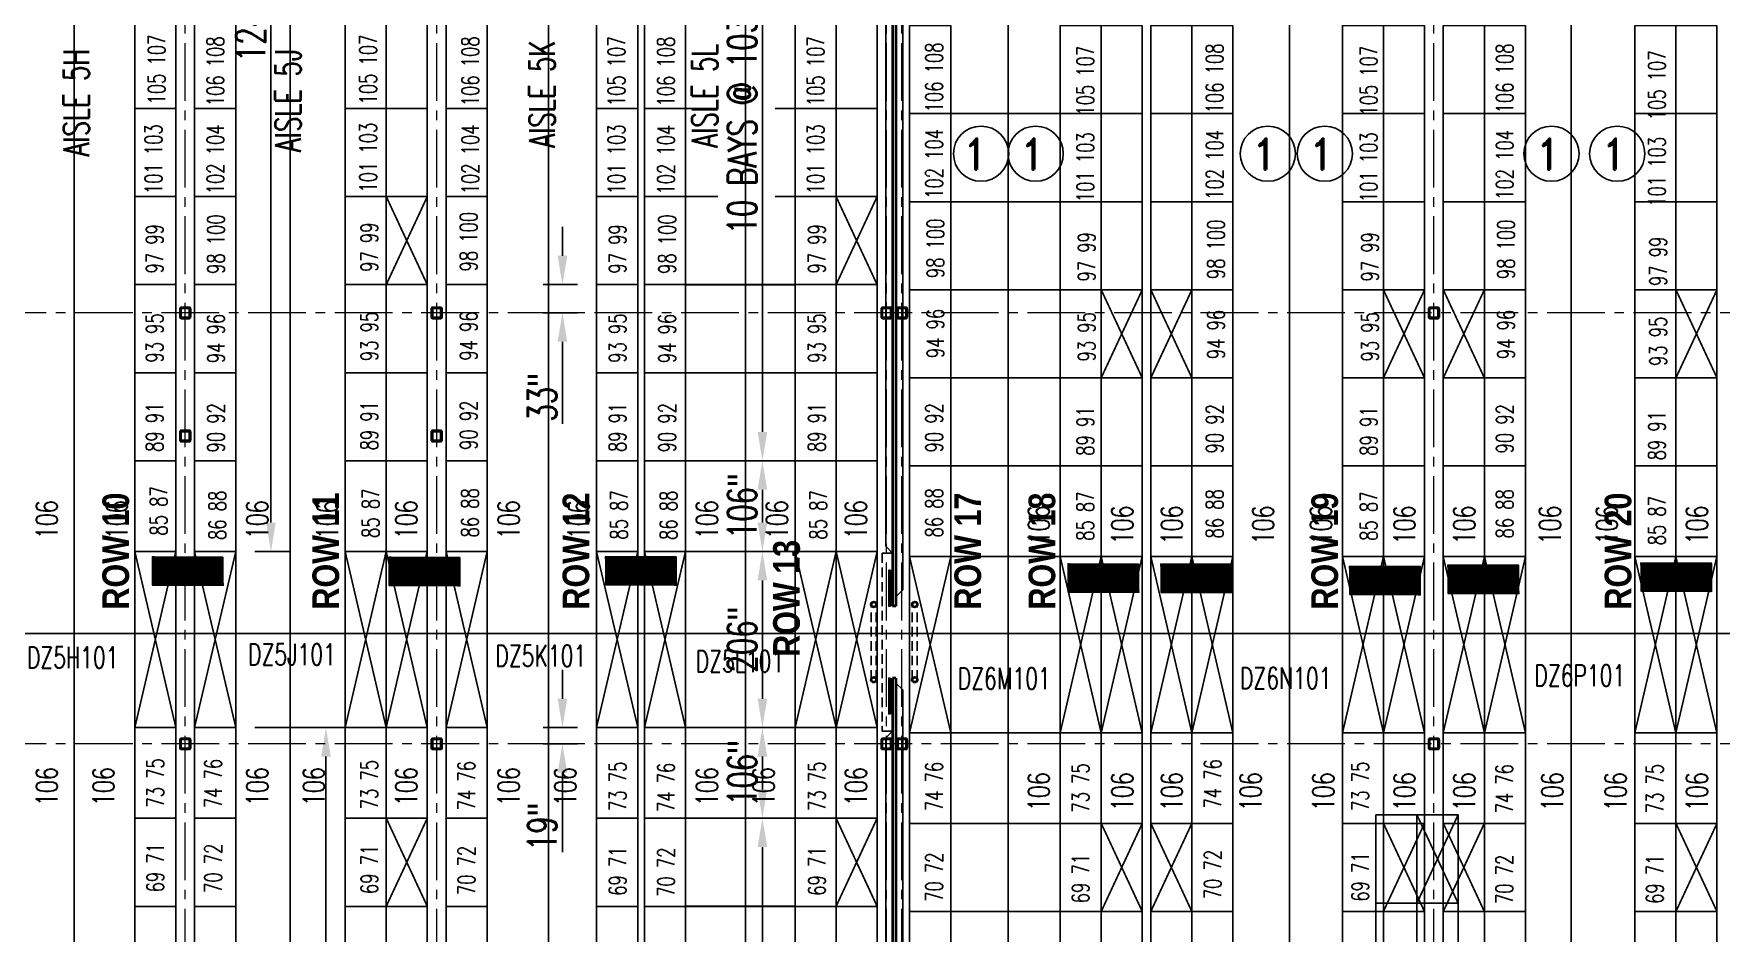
# Model space of a CAD drawing. Header units: inches. Extents: x -1028 to 37906, y -2339 to 19896.
# Drawn here: x 2889 to 4862, y 1777 to 2828 of the extents above; entities that cross this region are included whole.
import ezdxf
from ezdxf.enums import TextEntityAlignment as Align

# ---------------------------------------------------------------- set-up
doc = ezdxf.new("R2010")
doc.units = ezdxf.units.IN
doc.header["$LTSCALE"] = 90
doc.header["$MEASUREMENT"] = 0
for name, pattern in [('CENTER2', [1.125, 0.75, -0.125, 0.125, -0.125]), ('HIDDEN', [0.375, 0.25, -0.125]), ('HIDDEN2', [0.1875, 0.125, -0.0625]), ('X02461AFP1$0$HIDDEN2', [0.1875, 0.125, -0.0625])]:
    doc.linetypes.add(name, pattern=pattern)
for name, color, linetype in [('FDIM', 2, 'Continuous'), ('HIDDENL', 94, 'HIDDEN'), ('RACKING', 5, 'Continuous'), ('TXT06', 7, 'Continuous')]:
    doc.layers.add(name, color=color, linetype=linetype)
for name, color, linetype, lineweight in [('X02461AFP1$0$UCB', 1, 'Continuous', 25), ('X02461AFP1$0$UCENTER', 9, 'CENTER2', 13), ('X02461AFP1$0$UCOLS', 6, 'Continuous', 40), ('X02461AFP1$0$UDR', 1, 'Continuous', 25), ('X02461AFP1$0$UGP1', 6, 'Continuous', 40), ('X02461AFP1$0$UGP2', 2, 'HIDDEN2', 25), ('X02461AFP1$0$UWI1', 6, 'Continuous', 40)]:
    doc.layers.add(name, color=color, linetype=linetype, lineweight=lineweight)
doc.styles.add('2thirds', font='romans.shx', dxfattribs={"width": 0.7})
doc.styles.add('TXT06', font='ROMAND', dxfattribs={"bigfont": 'SPECIAL'})
doc.styles.add('TXT10', font='ROMANS', dxfattribs={"bigfont": 'SPECIAL'})
doc.dimstyles.new('2tfrac16', dxfattribs={"dimscale": 360, "dimtxt": 0.0938, "dimasz": 0.0938, "dimexe": 0.0625, "dimexo": 0.0625, "dimgap": 0.01, "dimtad": 1, "dimdec": 4, "dimzin": 1, "dimdsep": 46, "dimlunit": 5, "dimtxsty": '2thirds', "dimcen": 0.09, "dimclrd": 256, "dimclre": 256, "dimclrt": 256, "dimadec": 0, "dimazin": 0, "dimtfac": 0.75, "dimtdec": 4, "dimtofl": 0, "dimtmove": 0, "dimatfit": 0, "dimfxl": 1, "dimfrac": 2, "dimtolj": 1, "dimtzin": 0, "dimarcsym": 0})

# ---------------------------------------------------------------- blocks, each defined once
blk = doc.blocks.new('BAY')
blk.add_lwpolyline([(1, 1), (1, 0), (0, 0), (0, 1)], close=True)
blk = doc.blocks.new('TUNN')
for p, q in [((0, 0), (1, 1)), ((1, 0), (0, 1))]:
    blk.add_line(p, q)
blk.add_lwpolyline([(1, 0), (0, 0), (0, 1), (1, 1)], close=True)
blk = doc.blocks.new('*D89')
at = {"layer": 'Defpoints', "color": 0}
for p in [(3779, 3359), (3740.8, 2329), (3779, 2329)]:
    blk.add_point(p, dxfattribs=at)
at = {"layer": 'FDIM', "lineweight": -2}
for p, q in [((3756.5, 3359), (3718.3, 3359)), ((3740.8, 3325.2), (3740.8, 2362.8)), ((3756.5, 2329), (3718.3, 2329))]:
    blk.add_line(p, q, dxfattribs=at)
at = {"layer": 'FDIM'}
for points in [[(3735.2, 3325.2), (3746.5, 3325.2), (3740.8, 3359)], [(3735.2, 2362.8), (3746.5, 2362.8), (3740.8, 2329)]]:
    blk.add_solid(points, dxfattribs=at)
at = {"layer": 'FDIM', "insert": (3717.1, 2844), "char_height": 33.768, "attachment_point": 5, "rotation": 90, "style": '2thirds'}
blk.add_mtext('\\A1;10 BAYS @ 103"cc = 1030"cc', dxfattribs=at)
blk = doc.blocks.new('*D91')
at = {"layer": 'Defpoints', "color": 0}
for p in [(3779, 2329), (3740.8, 2223), (3779, 2223)]:
    blk.add_point(p, dxfattribs=at)
at = {"layer": 'FDIM', "lineweight": -2}
for p, q in [((3756.5, 2329), (3718.3, 2329)), ((3740.8, 2295.2), (3740.8, 2256.8)), ((3756.5, 2223), (3718.3, 2223))]:
    blk.add_line(p, q, dxfattribs=at)
at = {"layer": 'FDIM'}
for points in [[(3735.2, 2295.2), (3746.5, 2295.2), (3740.8, 2329)], [(3735.2, 2256.8), (3746.5, 2256.8), (3740.8, 2223)]]:
    blk.add_solid(points, dxfattribs=at)
at = {"layer": 'FDIM', "insert": (3717.1, 2276), "char_height": 33.77, "attachment_point": 5, "rotation": 90, "style": '2thirds'}
blk.add_mtext('\\A1;106"', dxfattribs=at)
blk = doc.blocks.new('*D92')
at = {"layer": 'Defpoints', "color": 0}
for p in [(3779, 2223), (3740.8, 2017), (3779, 2017)]:
    blk.add_point(p, dxfattribs=at)
at = {"layer": 'FDIM', "lineweight": -2}
for p, q in [((3756.5, 2223), (3718.3, 2223)), ((3740.8, 2189.2), (3740.8, 2050.8)), ((3756.5, 2017), (3718.3, 2017))]:
    blk.add_line(p, q, dxfattribs=at)
at = {"layer": 'FDIM'}
for points in [[(3735.2, 2189.2), (3746.5, 2189.2), (3740.8, 2223)], [(3735.2, 2050.8), (3746.5, 2050.8), (3740.8, 2017)]]:
    blk.add_solid(points, dxfattribs=at)
at = {"layer": 'FDIM', "insert": (3717.1, 2120), "char_height": 33.77, "attachment_point": 5, "rotation": 90, "style": '2thirds'}
blk.add_mtext('\\A1;206"', dxfattribs=at)
blk = doc.blocks.new('*D93')
at = {"layer": 'Defpoints', "color": 0}
for p in [(3779, 2017), (3740.8, 1911), (3779, 1911)]:
    blk.add_point(p, dxfattribs=at)
at = {"layer": 'FDIM', "lineweight": -2}
for p, q in [((3756.5, 2017), (3718.3, 2017)), ((3740.8, 1983.2), (3740.8, 1944.8)), ((3756.5, 1911), (3718.3, 1911))]:
    blk.add_line(p, q, dxfattribs=at)
at = {"layer": 'FDIM'}
for points in [[(3735.2, 1983.2), (3746.5, 1983.2), (3740.8, 2017)], [(3735.2, 1944.8), (3746.5, 1944.8), (3740.8, 1911)]]:
    blk.add_solid(points, dxfattribs=at)
at = {"layer": 'FDIM', "insert": (3717.1, 1964), "char_height": 33.77, "attachment_point": 5, "rotation": 90, "style": '2thirds'}
blk.add_mtext('\\A1;106"', dxfattribs=at)
blk = doc.blocks.new('*D94')
at = {"layer": 'Defpoints', "color": 0}
for p in [(3779, 1911), (3740.8, 160), (3779, 160)]:
    blk.add_point(p, dxfattribs=at)
at = {"layer": 'FDIM', "lineweight": -2}
for p, q in [((3756.5, 1911), (3718.3, 1911)), ((3740.8, 1877.2), (3740.8, 193.8)), ((3756.5, 160), (3718.3, 160))]:
    blk.add_line(p, q, dxfattribs=at)
at = {"layer": 'FDIM'}
for points in [[(3735.2, 1877.2), (3746.5, 1877.2), (3740.8, 1911)], [(3735.2, 193.8), (3746.5, 193.8), (3740.8, 160)]]:
    blk.add_solid(points, dxfattribs=at)
at = {"layer": 'FDIM', "insert": (3717.1, 1035.5), "char_height": 33.768, "attachment_point": 5, "rotation": 90, "style": '2thirds'}
blk.add_mtext('\\A1;17 BAYS @ 103"cc = 1751"cc', dxfattribs=at)
blk = doc.blocks.new('*D100')
at = {"layer": 'Defpoints', "color": 0}
for p in [(3547, 2017), (3507, 1998), (3547, 1998)]:
    blk.add_point(p, dxfattribs=at)
at = {"layer": 'FDIM', "lineweight": -2}
for p, q in [((3507, 2050.8), (3507, 2084.5)), ((3524.5, 2017), (3484.5, 2017)), ((3524.5, 1998), (3484.5, 1998)), ((3507, 1964.2), (3507, 1871.5))]:
    blk.add_line(p, q, dxfattribs=at)
at = {"layer": 'FDIM'}
for points in [[(3501.4, 2050.8), (3512.7, 2050.8), (3507, 2017)], [(3501.4, 1964.2), (3512.7, 1964.2), (3507, 1998)]]:
    blk.add_solid(points, dxfattribs=at)
at = {"layer": 'FDIM', "insert": (3483.3, 1901), "char_height": 33.77, "attachment_point": 5, "rotation": 90, "style": '2thirds'}
blk.add_mtext('\\A1;19"', dxfattribs=at)
blk = doc.blocks.new('*D101')
at = {"layer": 'Defpoints', "color": 0}
for p in [(3547, 2535), (3507, 2502), (3547, 2502)]:
    blk.add_point(p, dxfattribs=at)
at = {"layer": 'FDIM', "lineweight": -2}
for p, q in [((3507, 2568.8), (3507, 2602.5)), ((3524.5, 2535), (3484.5, 2535)), ((3524.5, 2502), (3484.5, 2502)), ((3507, 2468.2), (3507, 2372.1))]:
    blk.add_line(p, q, dxfattribs=at)
at = {"layer": 'FDIM'}
for points in [[(3501.4, 2568.8), (3512.7, 2568.8), (3507, 2535)], [(3501.4, 2468.2), (3512.7, 2468.2), (3507, 2502)]]:
    blk.add_solid(points, dxfattribs=at)
at = {"layer": 'FDIM', "insert": (3483.3, 2403.3), "char_height": 33.77, "attachment_point": 5, "rotation": 90, "style": '2thirds'}
blk.add_mtext('\\A1;33"', dxfattribs=at)
blk = doc.blocks.new('*D213')
at = {"lineweight": -2}
for p, q in [((3147.5, 3465), (3188.7, 3465)), ((3166.2, 3431.2), (3166.2, 2256.8)), ((3147.5, 2223), (3188.7, 2223))]:
    blk.add_line(p, q, dxfattribs=at)
for points in [[(3160.6, 3431.2), (3171.8, 3431.2), (3166.2, 3465)], [(3160.6, 2256.8), (3171.8, 2256.8), (3166.2, 2223)]]:
    blk.add_solid(points)
at = {"layer": 'Defpoints', "color": 0}
for p in [(3125, 3465), (3125, 2223), (3166.2, 2223)]:
    blk.add_point(p, dxfattribs=at)
at = {"insert": (3142.5, 2844), "char_height": 33.77, "attachment_point": 5, "rotation": 90, "style": '2thirds'}
blk.add_mtext('\\A1;1242"', dxfattribs=at)
blk = doc.blocks.new('*D214')
at = {"lineweight": -2}
for p, q in [((3147.5, 2017), (3253, 2017)), ((3230.5, 1983.2), (3230.5, 87.8)), ((3147.5, 54), (3253, 54))]:
    blk.add_line(p, q, dxfattribs=at)
for points in [[(3224.9, 1983.2), (3236.1, 1983.2), (3230.5, 2017)], [(3224.9, 87.8), (3236.1, 87.8), (3230.5, 54)]]:
    blk.add_solid(points)
at = {"layer": 'Defpoints', "color": 0}
for p in [(3125, 2017), (3125, 54), (3230.5, 54)]:
    blk.add_point(p, dxfattribs=at)
at = {"insert": (3206.8, 1035.5), "char_height": 33.77, "attachment_point": 5, "rotation": 90, "style": '2thirds'}
blk.add_mtext('\\A1;1963"', dxfattribs=at)

msp = doc.modelspace()

# ---------------------------------------------------------------- hatches: boundary and pattern name
h = msp.add_hatch()
h.set_pattern_fill('ANSI31', color=256, scale=0.625, angle=180, style=0)
h.set_pattern_definition([(225, (4180.96511, 2717.42477), (0.0552427173, -0.0552427173), [])])
h.paths.add_polyline_path([(3027.308935, 2183.155318), (3110.44438, 2183.155318), (3110.44438, 2216.789459), (3027.308935, 2216.789459)])
h.paths.add_polyline_path([(3058.428701, 2204.829171), (3058.428701, 2192.745837), (3077.178701, 2192.745837), (3077.178701, 2204.829171)], flags=24)
h = msp.add_hatch()
h.set_pattern_fill('ANSI31', color=256, scale=0.625, angle=180, style=0)
h.set_pattern_definition([(225, (4457.77844, 2717.052664), (0.0552427173, -0.0552427173), [])])
h.paths.add_polyline_path([(3304.12226, 2182.783209), (3387.257705, 2182.783209), (3387.257705, 2216.41735), (3304.12226, 2216.41735)])
h.paths.add_polyline_path([(3335.242025, 2204.457062), (3335.242025, 2192.373729), (3353.992025, 2192.373729), (3353.992025, 2204.457062)], flags=24)
h = msp.add_hatch()
h.set_pattern_fill('ANSI31', color=256, scale=0.625, angle=180, style=0)
h.set_pattern_definition([(225, (4710.823196, 2717.6716), (0.0552427173, -0.0552427173), [])])
h.paths.add_polyline_path([(3557.167018, 2183.402142), (3640.302463, 2183.402142), (3640.302463, 2217.036283), (3557.167018, 2217.036283)])
h.paths.add_polyline_path([(3588.286784, 2205.075995), (3588.286784, 2192.992662), (3607.036784, 2192.992662), (3607.036784, 2205.075995)], flags=24)
h = msp.add_hatch()
h.set_pattern_fill('ANSI31', color=256, scale=0.625, angle=180, style=0)
h.set_pattern_definition([(225, (5251.53951, 2709.30231), (0.0552427173, -0.0552427173), [])])
h.paths.add_polyline_path([(4097.88333, 2175.032856), (4181.018775, 2175.032856), (4181.018775, 2208.666998), (4097.88333, 2208.666998)])
h.paths.add_polyline_path([(4129.003095, 2196.706709), (4129.003095, 2184.623376), (4147.753095, 2184.623376), (4147.753095, 2196.706709)], flags=24)
h = msp.add_hatch()
h.set_pattern_fill('ANSI31', color=256, scale=0.625, angle=180, style=0)
h.set_pattern_definition([(225, (5360.38627, 2708.98176), (0.0552427173, -0.0552427173), [])])
h.paths.add_polyline_path([(4206.730089, 2174.712301), (4289.865534, 2174.712301), (4289.865534, 2208.346442), (4206.730089, 2208.346442)])
h.paths.add_polyline_path([(4237.849854, 2196.386154), (4237.849854, 2184.302821), (4256.599854, 2184.302821), (4256.599854, 2196.386154)], flags=24)
h = msp.add_hatch()
h.set_pattern_fill('ANSI31', color=256, scale=0.625, angle=180, style=0)
h.set_pattern_definition([(225, (5580.86695, 2706.39321), (0.0552427173, -0.0552427173), [])])
h.paths.add_polyline_path([(4427.210772, 2172.123754), (4510.346217, 2172.123754), (4510.346217, 2205.757896), (4427.210772, 2205.757896)])
h.paths.add_polyline_path([(4458.330537, 2193.797607), (4458.330537, 2181.714274), (4477.080537, 2181.714274), (4477.080537, 2193.797607)], flags=24)
h = msp.add_hatch()
h.set_pattern_fill('ANSI31', color=256, scale=0.625, angle=180, style=0)
h.set_pattern_definition([(225, (5695.819786, 2707.83891), (0.0552427173, -0.0552427173), [])])
h.paths.add_polyline_path([(4542.163608, 2173.569452), (4625.299053, 2173.569452), (4625.299053, 2207.203594), (4542.163608, 2207.203594)])
h.paths.add_polyline_path([(4573.283374, 2195.243306), (4573.283374, 2183.159972), (4592.033374, 2183.159972), (4592.033374, 2195.243306)], flags=24)
h = msp.add_hatch()
h.set_pattern_fill('ANSI31', color=256, scale=0.625, angle=180, style=0)
h.set_pattern_definition([(225, (5921.584676, 2710.27563), (0.0552427173, -0.0552427173), [])])
h.paths.add_polyline_path([(4767.928498, 2176.006175), (4851.063943, 2176.006175), (4851.063943, 2209.640316), (4767.928498, 2209.640316)])
h.paths.add_polyline_path([(4799.048264, 2197.680028), (4799.048264, 2185.596694), (4817.798264, 2185.596694), (4817.798264, 2197.680028)], flags=24)

# ---------------------------------------------------------------- linework, layer by layer
for p, q in [((4028.181153, 3963.823245), (4028.181153, 198.080186)), ((4357.116249, 3963.508689), (4357.116249, 199.445882)), ((4686.30229, 3963.808939), (4686.30229, 197.947812)), ((2936.108278, 3785.719707), (2936.108278, -246.877954)), ((3188.742793, -246.877954), (3188.742793, 3785.719707)), ((3490.530319, 3785.719707), (3490.530319, -246.877954)), ((3721.017038, -246.877954), (3721.017038, 3480.100055)), ((2683.081725, 2126.88876), (6705.064993, 2126.88876))]:
    msp.add_line(p, q)
at = {"layer": 'FDIM'}
for centre in [(3996.516695, 2688.114752), (4060.303572, 2688.114752), (4331.834477, 2688.114752), (4398.435838, 2688.114752), (4663.4231, 2688.114752), (4740.390714, 2688.114752)]:
    msp.add_circle(centre, 32.275812, dxfattribs=at)
at = {"layer": 'HIDDENL', "const_width": 2}
for points in [[(3688.837485, 2740.985913), (3650.978386, 2740.985913)], [(3778.978386, 2740.985913), (3755.425604, 2740.985913)], [(3960.978386, 2734.985913), (4088.978386, 2734.985913)], [(3300.978386, 2637.985913), (3348.978386, 2534.985913)], [(3300.978386, 2534.985913), (3348.978386, 2637.985913)], [(3688.837485, 2637.985913), (3650.978386, 2637.985913)], [(3778.978386, 2637.985913), (3755.425604, 2637.985913)], [(3826.978386, 2534.985913), (3874.978386, 2637.985913)], [(3826.978386, 2637.985913), (3874.978386, 2534.985913)], [(3960.978386, 2631.985913), (4088.978386, 2631.985913)], [(3778.978386, 2534.985913), (3650.978386, 2534.985913)], [(3960.978386, 2528.985913), (4088.978386, 2528.985913)], [(4136.978386, 2528.985913), (4184.978386, 2425.985913)], [(4136.978386, 2425.985913), (4184.978386, 2528.985913)], [(4194.978386, 2425.985913), (4242.978386, 2528.985913)], [(4194.978386, 2528.985913), (4242.978386, 2425.985913)], [(4466.978386, 2528.985913), (4514.978386, 2425.985913)], [(4466.978386, 2425.985913), (4514.978386, 2528.985913)], [(4536.978386, 2528.985913), (4584.978386, 2425.985913)], [(4536.978386, 2425.985913), (4584.978386, 2528.985913)], [(4808.978386, 2425.985913), (4856.978386, 2528.985913)], [(4808.978386, 2528.985913), (4856.978386, 2425.985913)], [(3778.978386, 2431.985913), (3650.978386, 2431.985913)], [(3960.978386, 2425.985913), (4088.978386, 2425.985913)], [(3778.978386, 2328.985913), (3650.978386, 2328.985913)], [(3960.978386, 2322.985913), (4088.978386, 2322.985913)], [(3778.978386, 2222.985913), (3650.978386, 2222.985913)], [(3960.978386, 2216.985913), (4088.978386, 2216.985913)], [(3778.978386, 2016.985913), (3650.978386, 2016.985913)], [(3960.978386, 2010.985913), (4088.978386, 2010.985913)], [(4506.218035, 1914.862405), (4554.218035, 1811.862405)], [(4506.218035, 1811.862405), (4554.218035, 1914.862405)], [(3300.978386, 1910.985913), (3348.978386, 1807.985913)], [(3300.978386, 1807.985913), (3348.978386, 1910.985913)], [(3778.978386, 1910.985913), (3650.978386, 1910.985913)], [(3826.978386, 1807.985913), (3874.978386, 1910.985913)], [(3826.978386, 1910.985913), (3874.978386, 1807.985913)], [(3960.978386, 1904.985913), (4088.978386, 1904.985913)], [(4136.978386, 1904.985913), (4184.978386, 1801.985913)], [(4136.978386, 1801.985913), (4184.978386, 1904.985913)], [(4194.978386, 1801.985913), (4242.978386, 1904.985913)], [(4194.978386, 1904.985913), (4242.978386, 1801.985913)], [(4466.978386, 1904.985913), (4514.978386, 1801.985913)], [(4466.978386, 1801.985913), (4514.978386, 1904.985913)], [(4536.978386, 1904.985913), (4584.978386, 1801.985913)], [(4536.978386, 1801.985913), (4584.978386, 1904.985913)], [(4808.978386, 1801.985913), (4856.978386, 1904.985913)], [(4808.978386, 1904.985913), (4856.978386, 1801.985913)], [(3778.978386, 1807.985913), (3650.978386, 1807.985913)], [(3960.978386, 1801.985913), (4088.978386, 1801.985913)]]:
    msp.add_lwpolyline(points, dxfattribs=at)
at = {"layer": 'X02461AFP1$0$UCB'}
for p, q in [((3904.978386, 2177.985855), (3904.978386, 3593.985855)), ((3884.978386, 3537.985855), (3884.978386, 2228.985855)), ((3884.978386, 2228.985855), (3892.978386, 2220.985855)), ((3896.978386, 2169.985855), (3904.978386, 2177.985855)), ((3904.978386, 2060.985855), (3896.978386, 2068.985855)), ((3904.978386, 2060.985855), (3904.978386, 6.985913)), ((3884.978386, 2004.985855), (3892.978386, 2012.985855)), ((3884.978386, 2004.985855), (3884.978386, -13.014087))]:
    msp.add_line(p, q, dxfattribs=at)
at = {"layer": 'X02461AFP1$0$UCENTER'}
for p, q in [((3065.978386, -1198.813599), (3065.978386, 4853.515788)), ((3359.978386, -1198.813599), (3359.978386, 4853.515788)), ((3885.978386, -1198.813599), (3885.978386, 4853.515788)), ((3903.978386, -1198.813599), (3903.978386, 4853.515788)), ((4525.978386, -1198.813599), (4525.978386, 4853.515788)), ((7358.264777, 2501.985913), (1014.154905, 2501.985913)), ((7358.264777, 1997.985913), (1014.154905, 1997.985913))]:
    msp.add_line(p, q, dxfattribs=at)
at = {"layer": 'X02461AFP1$0$UCOLS'}
for points in [[(3059.978386, 2497.235913, 0.4142135624), (3061.228386, 2495.985913), (3070.728386, 2495.985913, 0.4142135624), (3071.978386, 2497.235913), (3071.978386, 2506.735913, 0.4142135624), (3070.728386, 2507.985913), (3061.228386, 2507.985913, 0.4142135624), (3059.978386, 2506.735913)], [(3060.603386, 2497.235913, 0.4142135624), (3061.228386, 2496.610913), (3070.728386, 2496.610913, 0.4142135624), (3071.353386, 2497.235913), (3071.353386, 2506.735913, 0.4142135624), (3070.728386, 2507.360913), (3061.228386, 2507.360913, 0.4142135624), (3060.603386, 2506.735913)], [(3353.978386, 2497.235913, 0.4142135624), (3355.228386, 2495.985913), (3364.728386, 2495.985913, 0.4142135624), (3365.978386, 2497.235913), (3365.978386, 2506.735913, 0.4142135624), (3364.728386, 2507.985913), (3355.228386, 2507.985913, 0.4142135624), (3353.978386, 2506.735913)], [(3354.603386, 2497.235913, 0.4142135624), (3355.228386, 2496.610913), (3364.728386, 2496.610913, 0.4142135624), (3365.353386, 2497.235913), (3365.353386, 2506.735913, 0.4142135624), (3364.728386, 2507.360913), (3355.228386, 2507.360913, 0.4142135624), (3354.603386, 2506.735913)], [(3879.978386, 2497.235913, 0.4142135624), (3881.228386, 2495.985913), (3890.728386, 2495.985913, 0.4142135624), (3891.978386, 2497.235913), (3891.978386, 2506.735913, 0.4142135624), (3890.728386, 2507.985913), (3881.228386, 2507.985913, 0.4142135624), (3879.978386, 2506.735913)], [(3880.603386, 2497.235913, 0.4142135624), (3881.228386, 2496.610913), (3890.728386, 2496.610913, 0.4142135624), (3891.353386, 2497.235913), (3891.353386, 2506.735913, 0.4142135624), (3890.728386, 2507.360913), (3881.228386, 2507.360913, 0.4142135624), (3880.603386, 2506.735913)], [(3897.978386, 2497.235913, 0.4142135624), (3899.228386, 2495.985913), (3908.728386, 2495.985913, 0.4142135624), (3909.978386, 2497.235913), (3909.978386, 2506.735913, 0.4142135624), (3908.728386, 2507.985913), (3899.228386, 2507.985913, 0.4142135624), (3897.978386, 2506.735913)], [(3898.603386, 2497.235913, 0.4142135624), (3899.228386, 2496.610913), (3908.728386, 2496.610913, 0.4142135624), (3909.353386, 2497.235913), (3909.353386, 2506.735913, 0.4142135624), (3908.728386, 2507.360913), (3899.228386, 2507.360913, 0.4142135624), (3898.603386, 2506.735913)], [(4519.978386, 2497.235913, 0.4142135624), (4521.228386, 2495.985913), (4530.728386, 2495.985913, 0.4142135624), (4531.978386, 2497.235913), (4531.978386, 2506.735913, 0.4142135624), (4530.728386, 2507.985913), (4521.228386, 2507.985913, 0.4142135624), (4519.978386, 2506.735913)], [(4520.603386, 2497.235913, 0.4142135624), (4521.228386, 2496.610913), (4530.728386, 2496.610913, 0.4142135624), (4531.353386, 2497.235913), (4531.353386, 2506.735913, 0.4142135624), (4530.728386, 2507.360913), (4521.228386, 2507.360913, 0.4142135624), (4520.603386, 2506.735913)], [(3059.978386, 2353.235913, 0.4142135624), (3061.228386, 2351.985913), (3070.728386, 2351.985913, 0.4142135624), (3071.978386, 2353.235913), (3071.978386, 2362.735913, 0.4142135624), (3070.728386, 2363.985913), (3061.228386, 2363.985913, 0.4142135624), (3059.978386, 2362.735913)], [(3060.603386, 2353.235913, 0.4142135624), (3061.228386, 2352.610913), (3070.728386, 2352.610913, 0.4142135624), (3071.353386, 2353.235913), (3071.353386, 2362.735913, 0.4142135624), (3070.728386, 2363.360913), (3061.228386, 2363.360913, 0.4142135624), (3060.603386, 2362.735913)], [(3353.978386, 2353.235913, 0.4142135624), (3355.228386, 2351.985913), (3364.728386, 2351.985913, 0.4142135624), (3365.978386, 2353.235913), (3365.978386, 2362.735913, 0.4142135624), (3364.728386, 2363.985913), (3355.228386, 2363.985913, 0.4142135624), (3353.978386, 2362.735913)], [(3354.603386, 2353.235913, 0.4142135624), (3355.228386, 2352.610913), (3364.728386, 2352.610913, 0.4142135624), (3365.353386, 2353.235913), (3365.353386, 2362.735913, 0.4142135624), (3364.728386, 2363.360913), (3355.228386, 2363.360913, 0.4142135624), (3354.603386, 2362.735913)], [(3059.978386, 1993.235913, 0.4142135624), (3061.228386, 1991.985913), (3070.728386, 1991.985913, 0.4142135624), (3071.978386, 1993.235913), (3071.978386, 2002.735913, 0.4142135624), (3070.728386, 2003.985913), (3061.228386, 2003.985913, 0.4142135624), (3059.978386, 2002.735913)], [(3060.603386, 1993.235913, 0.4142135624), (3061.228386, 1992.610913), (3070.728386, 1992.610913, 0.4142135624), (3071.353386, 1993.235913), (3071.353386, 2002.735913, 0.4142135624), (3070.728386, 2003.360913), (3061.228386, 2003.360913, 0.4142135624), (3060.603386, 2002.735913)], [(3353.978386, 1993.235913, 0.4142135624), (3355.228386, 1991.985913), (3364.728386, 1991.985913, 0.4142135624), (3365.978386, 1993.235913), (3365.978386, 2002.735913, 0.4142135624), (3364.728386, 2003.985913), (3355.228386, 2003.985913, 0.4142135624), (3353.978386, 2002.735913)], [(3354.603386, 1993.235913, 0.4142135624), (3355.228386, 1992.610913), (3364.728386, 1992.610913, 0.4142135624), (3365.353386, 1993.235913), (3365.353386, 2002.735913, 0.4142135624), (3364.728386, 2003.360913), (3355.228386, 2003.360913, 0.4142135624), (3354.603386, 2002.735913)], [(3879.978386, 1993.235913, 0.4142135624), (3881.228386, 1991.985913), (3890.728386, 1991.985913, 0.4142135624), (3891.978386, 1993.235913), (3891.978386, 2002.735913, 0.4142135624), (3890.728386, 2003.985913), (3881.228386, 2003.985913, 0.4142135624), (3879.978386, 2002.735913)], [(3880.603386, 1993.235913, 0.4142135624), (3881.228386, 1992.610913), (3890.728386, 1992.610913, 0.4142135624), (3891.353386, 1993.235913), (3891.353386, 2002.735913, 0.4142135624), (3890.728386, 2003.360913), (3881.228386, 2003.360913, 0.4142135624), (3880.603386, 2002.735913)], [(3897.978386, 1993.235913, 0.4142135624), (3899.228386, 1991.985913), (3908.728386, 1991.985913, 0.4142135624), (3909.978386, 1993.235913), (3909.978386, 2002.735913, 0.4142135624), (3908.728386, 2003.985913), (3899.228386, 2003.985913, 0.4142135624), (3897.978386, 2002.735913)], [(3898.603386, 1993.235913, 0.4142135624), (3899.228386, 1992.610913), (3908.728386, 1992.610913, 0.4142135624), (3909.353386, 1993.235913), (3909.353386, 2002.735913, 0.4142135624), (3908.728386, 2003.360913), (3899.228386, 2003.360913, 0.4142135624), (3898.603386, 2002.735913)], [(4519.978386, 1993.235913, 0.4142135624), (4521.228386, 1991.985913), (4530.728386, 1991.985913, 0.4142135624), (4531.978386, 1993.235913), (4531.978386, 2002.735913, 0.4142135624), (4530.728386, 2003.985913), (4521.228386, 2003.985913, 0.4142135624), (4519.978386, 2002.735913)], [(4520.603386, 1993.235913, 0.4142135624), (4521.228386, 1992.610913), (4530.728386, 1992.610913, 0.4142135624), (4531.353386, 1993.235913), (4531.353386, 2002.735913, 0.4142135624), (4530.728386, 2003.360913), (4521.228386, 2003.360913, 0.4142135624), (4520.603386, 2002.735913)]]:
    msp.add_lwpolyline(points, format="xyb", close=True, dxfattribs=at)
at = {"layer": 'X02461AFP1$0$UDR', "linetype": 'X02461AFP1$0$HIDDEN2'}
for p, q in [((3880.978386, 2220.985855), (3880.978386, 2012.985855)), ((3880.978386, 2220.985855), (3892.978386, 2220.985855)), ((3880.978386, 2012.985961), (3892.978386, 2012.985961)), ((3880.978386, 2012.985855), (3892.978386, 2012.985855))]:
    msp.add_line(p, q, dxfattribs=at)
at = {"layer": 'X02461AFP1$0$UDR'}
for points in [[(3890.517233, 2158.985855), (3890.517448, 2200.985797), (3888.517448, 2200.985801), (3888.517233, 2158.985859)], [(3890.517233, 2074.985855), (3890.517448, 2032.985912), (3888.517448, 2032.985908), (3888.517233, 2074.98585)]]:
    msp.add_lwpolyline(points, close=True, dxfattribs=at)
at = {"layer": 'X02461AFP1$0$UGP1'}
for centre in [(3870.978391, 2160.985913), (3918.978382, 2160.985913), (3870.978391, 2072.985913), (3918.978382, 2072.985913)]:
    msp.add_circle(centre, 3, dxfattribs=at)
at = {"layer": 'X02461AFP1$0$UGP2'}
for p, q in [((3867.978391, 2072.985913), (3867.978391, 2160.985913)), ((3873.978391, 2072.985913), (3873.978391, 2160.985913)), ((3915.978382, 2072.985913), (3915.978382, 2160.985913)), ((3921.978382, 2072.985913), (3921.978382, 2160.985913))]:
    msp.add_line(p, q, dxfattribs=at)
at = {"layer": 'X02461AFP1$0$UWI1'}
for p, q in [((3892.978386, 3607.985855), (3892.978386, 2158.985855)), ((3896.978386, 3607.985855), (3896.978386, 2158.985855)), ((3896.978386, 2158.985855), (3892.978386, 2158.985855)), ((3896.978386, 2074.985855), (3892.978386, 2074.985855)), ((3892.978386, 2074.985855), (3892.978386, -5.014087)), ((3896.978386, 2074.985855), (3896.978386, -1.014087))]:
    msp.add_line(p, q, dxfattribs=at)

# ---------------------------------------------------------------- block references
at = {"layer": 'RACKING', "zscale": 48}
for p, xscale, yscale in [((3006.978386, 2740.985913), 48, 103), ((3076.978386, 2740.985913), 48, 103), ((3252.978386, 2740.985913), 48, 103), ((3300.978386, 2740.985913), 48, 103), ((3370.978386, 2740.985913), 48, 103), ((3546.978386, 2740.985913), 48, 103), ((3602.978386, 2740.985913), 48, 103), ((3778.978386, 2740.985913), 48, 103), ((3826.978386, 2740.985913), 48, 103), ((3912.978386, 2734.985913), 48, 103), ((4088.978386, 2734.985913), 48, 103), ((4136.978386, 2734.985913), 48, 103), ((4194.978386, 2734.985913), 48, 103), ((4242.978386, 2734.985913), 48, 103), ((4418.978386, 2734.985913), 48, 103), ((4466.978386, 2734.985913), 48, 103), ((4536.978386, 2734.985913), 48, 103), ((4584.978386, 2734.985913), 48, 103), ((4760.978386, 2734.985913), 48, 103), ((4808.978386, 2734.985913), 48, 103), ((3006.978386, 2637.985913), 48, 103), ((3076.978386, 2637.985913), 48, 103), ((3252.978386, 2637.985913), 48, 103), ((3300.978386, 2637.985913), 48, 103), ((3370.978386, 2637.985913), 48, 103), ((3546.978386, 2637.985913), 48, 103), ((3602.978386, 2637.985913), 48, 103), ((3778.978386, 2637.985913), 48, 103), ((3826.978386, 2637.985913), 48, 103), ((3912.978386, 2631.985913), 48, 103), ((4088.978386, 2631.985913), 48, 103), ((4136.978386, 2631.985913), 48, 103), ((4194.978386, 2631.985913), 48, 103), ((4242.978386, 2631.985913), 48, 103), ((4418.978386, 2631.985913), 48, 103), ((4466.978386, 2631.985913), 48, 103), ((4536.978386, 2631.985913), 48, 103), ((4584.978386, 2631.985913), 48, 103), ((4760.978386, 2631.985913), 48, 103), ((4808.978386, 2631.985913), 48, 103), ((3006.978386, 2534.985913), 48, 103), ((3076.978386, 2534.985913), 48, 103), ((3252.978386, 2534.985913), 48, 103), ((3300.978386, 2534.985913), 48, 103), ((3370.978386, 2534.985913), 48, 103), ((3546.978386, 2534.985913), 48, 103), ((3602.978386, 2534.985913), 48, 103), ((3778.978386, 2534.985913), 48, 103), ((3826.978386, 2534.985913), 48, 103), ((3912.978386, 2528.985913), 48, 103), ((4088.978386, 2528.985913), 48, 103), ((4136.978386, 2528.985913), 48, 103), ((4194.978386, 2528.985913), 48, 103), ((4242.978386, 2528.985913), 48, 103), ((4418.978386, 2528.985913), 48, 103), ((4466.978386, 2528.985913), 48, 103), ((4536.978386, 2528.985913), 48, 103), ((4584.978386, 2528.985913), 48, 103), ((4760.978386, 2528.985913), 48, 103), ((4808.978386, 2528.985913), 48, 103), ((3006.978386, 2431.985913), 48, 103), ((3076.978386, 2431.985913), 48, 103), ((3252.978386, 2431.985913), 48, 103), ((3300.978386, 2431.985913), 48, 103), ((3370.978386, 2431.985913), 48, 103), ((3546.978386, 2431.985913), 48, 103), ((3602.978386, 2431.985913), 48, 103), ((3778.978386, 2431.985913), 48, 103), ((3826.978386, 2431.985913), 48, 103), ((3912.978386, 2425.985913), 48, 103), ((4088.978386, 2425.985913), 48, 103), ((4136.978386, 2425.985913), 48, 103), ((4194.978386, 2425.985913), 48, 103), ((4242.978386, 2425.985913), 48, 103), ((4418.978386, 2425.985913), 48, 103), ((4466.978386, 2425.985913), 48, 103), ((4536.978386, 2425.985913), 48, 103), ((4584.978386, 2425.985913), 48, 103), ((4760.978386, 2425.985913), 48, 103), ((4808.978386, 2425.985913), 48, 103), ((3006.978386, 2328.985913), 48, 103), ((3076.978386, 2328.985913), 48, 103), ((3252.978386, 2328.985913), 48, 103), ((3300.978386, 2328.985913), 48, 103), ((3370.978386, 2328.985913), 48, 103), ((3546.978386, 2328.985913), 48, 103), ((3602.978386, 2328.985913), 48, 103), ((3778.978386, 2328.985913), 48, 103), ((3826.978386, 2328.985913), 48, 103), ((3912.978386, 2322.985913), 48, 103), ((4088.978386, 2322.985913), 48, 103), ((4136.978386, 2322.985913), 48, 103), ((4194.978386, 2322.985913), 48, 103), ((4242.978386, 2322.985913), 48, 103), ((4418.978386, 2322.985913), 48, 103), ((4466.978386, 2322.985913), 48, 103), ((4536.978386, 2322.985913), 48, 103), ((4584.978386, 2322.985913), 48, 103), ((4760.978386, 2322.985913), 48, 103), ((4808.978386, 2322.985913), 48, 103), ((3006.978386, 2222.985913), 48, 106), ((3076.978386, 2222.985913), 48, 106), ((3252.978386, 2222.985913), 48, 106), ((3300.978386, 2222.985913), 48, 106), ((3370.978386, 2222.985913), 48, 106), ((3546.978386, 2222.985913), 48, 106), ((3602.978386, 2222.985913), 48, 106), ((3778.978386, 2222.985913), 48, 106), ((3826.978386, 2222.985913), 48, 106), ((3960.978386, 2216.985913), -48, 106), ((4136.978386, 2216.985913), -48, 106), ((4184.978386, 2216.985913), -48, 106), ((4242.978386, 2216.985913), -48, 106), ((4290.978386, 2216.985913), -48, 106), ((4466.978386, 2216.985913), -48, 106), ((4514.978386, 2216.985913), -48, 106), ((4584.978386, 2216.985913), -48, 106), ((4632.978386, 2216.985913), -48, 106), ((4808.978386, 2216.985913), -48, 106), ((4856.978386, 2216.985913), -48, 106), ((3006.978386, 1910.985913), 48, 106), ((3076.978386, 1910.985913), 48, 106), ((3252.978386, 1910.985913), 48, 106), ((3300.978386, 1910.985913), 48, 106), ((3370.978386, 1910.985913), 48, 106), ((3546.978386, 1910.985913), 48, 106), ((3602.978386, 1910.985913), 48, 106), ((3778.978386, 1910.985913), 48, 106), ((3826.978386, 1910.985913), 48, 106), ((3960.978386, 1904.985913), -48, 106), ((4136.978386, 1904.985913), -48, 106), ((4184.978386, 1904.985913), -48, 106), ((4242.978386, 1904.985913), -48, 106), ((4290.978386, 1904.985913), -48, 106), ((4466.978386, 1904.985913), -48, 106), ((4514.978386, 1904.985913), -48, 106), ((4584.978386, 1904.985913), -48, 106), ((4632.978386, 1904.985913), -48, 106), ((4808.978386, 1904.985913), -48, 106), ((4856.978386, 1904.985913), -48, 106), ((4458.218035, 1811.862405), 48, 103), ((4506.218035, 1811.862405), 48, 103), ((3006.978386, 1807.985913), 48, 103), ((3076.978386, 1807.985913), 48, 103), ((3252.978386, 1807.985913), 48, 103), ((3300.978386, 1807.985913), 48, 103), ((3370.978386, 1807.985913), 48, 103), ((3546.978386, 1807.985913), 48, 103), ((3602.978386, 1807.985913), 48, 103), ((3778.978386, 1807.985913), 48, 103), ((3826.978386, 1807.985913), 48, 103), ((3912.978386, 1801.985913), 48, 103), ((4088.978386, 1801.985913), 48, 103), ((4136.978386, 1801.985913), 48, 103), ((4194.978386, 1801.985913), 48, 103), ((4242.978386, 1801.985913), 48, 103), ((4418.978386, 1801.985913), 48, 103), ((4466.978386, 1801.985913), 48, 103), ((4536.978386, 1801.985913), 48, 103), ((4584.978386, 1801.985913), 48, 103), ((4760.978386, 1801.985913), 48, 103), ((4808.978386, 1801.985913), 48, 103), ((3006.978386, 1704.985913), 48, 103), ((3076.978386, 1704.985913), 48, 103), ((3252.978386, 1704.985913), 48, 103), ((3300.978386, 1704.985913), 48, 103), ((3370.978386, 1704.985913), 48, 103), ((3546.978386, 1704.985913), 48, 103), ((3602.978386, 1704.985913), 48, 103), ((3778.978386, 1704.985913), 48, 103), ((3826.978386, 1704.985913), 48, 103), ((3912.978386, 1698.985913), 48, 103), ((4088.978386, 1698.985913), 48, 103), ((4136.978386, 1698.985913), 48, 103), ((4194.978386, 1698.985913), 48, 103), ((4242.978386, 1698.985913), 48, 103), ((4418.978386, 1698.985913), 48, 103), ((4458.218035, 1708.862405), 48, 103), ((4466.978386, 1698.985913), 48, 103), ((4506.218035, 1708.862405), 48, 103), ((4536.978386, 1698.985913), 48, 103), ((4584.978386, 1698.985913), 48, 103), ((4760.978386, 1698.985913), 48, 103), ((4808.978386, 1698.985913), 48, 103)]:
    msp.add_blockref('BAY', p, dxfattribs=dict(at, xscale=xscale, yscale=yscale))
at = {"layer": 'RACKING', "xscale": 206, "yscale": 48, "zscale": 206, "rotation": 90}
for p in [(3054.978386, 2016.985913), (3124.978386, 2016.985913), (3300.978386, 2016.985913), (3348.978386, 2016.985913), (3418.978386, 2016.985913), (3594.978386, 2016.985913), (3650.978386, 2016.985913), (3826.978386, 2016.985913), (3874.978386, 2016.985913), (3960.978386, 2010.985913), (4136.978386, 2010.985913), (4184.978386, 2010.985913), (4242.978386, 2010.985913), (4290.978386, 2010.985913), (4466.978386, 2010.985913), (4514.978386, 2010.985913), (4584.978386, 2010.985913), (4632.978386, 2010.985913), (4808.978386, 2010.985913), (4856.978386, 2010.985913)]:
    msp.add_blockref('TUNN', p, dxfattribs=at)

# ---------------------------------------------------------------- texts
at = {"char_height": 31.13403966, "attachment_point": 1, "rotation": 90, "style": 'TXT10'}
for s, insert, width in [('{\\fArial Narrow|b1|i0|c0|p34;ROW 10}', (2969.104248, 2155.068902), 133.49347474), ('{\\fArial Narrow|b1|i0|c0|p34;ROW 11}', (3214.713817, 2155.068902), 133.49347474), ('{\\fArial Narrow|b1|i0|c0|p34;ROW 12}', (3507.182009, 2155.068902), 133.49347474), ('{\\fArial Narrow|b1|i0|c0|p34;ROW 17}', (3965.340342, 2155.068902), 133.49347474), ('{\\fArial Narrow|b1|i0|c0|p34;ROW 18}', (4052.066748, 2155.068902), 133.49347474), ('{\\fArial Narrow|b1|i0|c0|p34;ROW 19}', (4382.750634, 2155.068902), 133.49347474), ('{\\fArial Narrow|b1|i0|c0|p34;ROW 20}', (4725.700257, 2155.068902), 163.00703638), ('{\\fArial Narrow|b1|i0|c0|p34;ROW 13}', (3753.403204, 2099.785972), 133.49347474)]:
    msp.add_mtext(s, dxfattribs=dict(at, insert=insert, width=width))
at = {"char_height": 25, "width": 113.26176624, "attachment_point": 1, "style": '2thirds'}
for s, insert in [('DZ5H101', (2880.762773, 2111.317705)), ('DZ5J101', (3139.417965, 2115.155279)), ('DZ5K101', (3428.518174, 2113.352997)), ('DZ5L101', (3662.7382, 2107.014076)), ('DZ6M101', (3969.251338, 2086.923999)), ('DZ6N101', (4299.076853, 2087.157026)), ('DZ6P101', (4643.380458, 2090.341674))]:
    msp.add_mtext(s, dxfattribs=dict(at, insert=insert))
at = {"layer": 'FDIM', "style": '2thirds', "width": 0.7}
for s, height, p in [('105 107', 20, (3042.527538, 2745.734724)), ('106 108', 20, (3111.27981, 2743.702741)), ('105 107', 20, (3289.911099, 2745.734724)), ('106 108', 20, (3409.294495, 2743.702741)), ('105 107', 20, (3580.198034, 2743.733535)), ('106 108', 20, (3638.16048, 2743.336485)), ('105 107', 20, (3813.165763, 2743.781689)), ('AISLE 5H', 30, (2953.646937, 2684.977876)), ('AISLE 5J', 30, (3201.165741, 2690.187266)), ('AISLE 5K', 30, (3498.188334, 2695.396656)), ('AISLE 5L', 30, (3688.387, 2695.396656)), ('106 108', 20, (3951.681169, 2736.530491)), ('105 107', 20, (4128.462268, 2732.641994)), ('106 108', 20, (4279.679129, 2735.360358)), ('105 107', 20, (4459.80519, 2732.641994)), ('106 108', 20, (4618.850431, 2735.360358)), ('105 107', 20, (4796.763024, 2727.303242)), ('101 103', 20, (3038.885465, 2640.91234)), ('102 104', 20, (3111.27981, 2640.700236)), ('101 103', 20, (3289.911099, 2642.732219)), ('102 104', 20, (3409.294495, 2640.700236)), ('101 103', 20, (3580.198034, 2640.73103)), ('102 104', 20, (3638.16048, 2640.33398)), ('101 103', 20, (3813.165763, 2640.779184)), ('102 104', 20, (3951.681169, 2635.411769)), ('101 103', 20, (4128.462268, 2631.523272)), ('102 104', 20, (4279.679129, 2634.241637)), ('101 103', 20, (4459.80519, 2631.523272)), ('102 104', 20, (4618.850431, 2634.241637)), ('101 103', 20, (4796.763024, 2626.18452)), ('98 100', 20, (3111.956983, 2547.534965)), ('97 99', 20, (3291.198186, 2549.986593)), ('98 100', 20, (3407.293457, 2550.489876)), ('98 100', 20, (3639.447567, 2547.588354)), ('98 100', 20, (3953.148171, 2542.636982)), ('98 100', 20, (4281.146131, 2541.46685)), ('98 100', 20, (4620.317433, 2541.46685)), ('97 99', 20, (3040.172552, 2548.166713)), ('97 99', 20, (3581.48512, 2547.985404)), ('97 99', 20, (3814.45285, 2548.033558)), ('97 99', 20, (4129.92927, 2538.748485)), ('97 99', 20, (4461.272193, 2538.748485)), ('97 99', 20, (4798.230026, 2533.409733)), ('93 95', 20, (3040.172552, 2443.805947)), ('94 96', 20, (3111.956983, 2443.174199)), ('93 95', 20, (3291.198186, 2445.625827)), ('94 96', 20, (3407.293457, 2446.12911)), ('93 95', 20, (3581.48512, 2443.624637)), ('94 96', 20, (3639.447567, 2443.227588)), ('93 95', 20, (3814.45285, 2443.672792)), ('94 96', 20, (3953.148171, 2449.07287)), ('93 95', 20, (4129.92927, 2445.184374)), ('94 96', 20, (4281.146131, 2447.902738)), ('93 95', 20, (4461.272193, 2445.184374)), ('94 96', 20, (4620.317433, 2447.902738)), ('93 95', 20, (4798.230026, 2439.845622)), ('89 91', 20, (3040.172552, 2339.445181)), ('90 92', 20, (3111.956983, 2338.813433)), ('89 91', 20, (3291.198186, 2341.265061)), ('90 92', 20, (3407.293457, 2341.768344)), ('89 91', 20, (3581.48512, 2339.263871)), ('90 92', 20, (3639.447567, 2338.866822)), ('89 91', 20, (3814.45285, 2339.312026)), ('90 92', 20, (3951.681169, 2338.819729)), ('90 92', 20, (4279.679129, 2337.649596)), ('90 92', 20, (4618.850431, 2337.649596)), ('89 91', 20, (4128.462268, 2334.931232)), ('89 91', 20, (4459.80519, 2334.931232)), ('89 91', 20, (4796.763024, 2329.59248)), ('85 87', 20, (3044.978017, 2241.55937)), ('86 88', 20, (3113.596588, 2236.387669)), ('85 87', 20, (3292.837791, 2238.839297)), ('86 88', 20, (3408.933062, 2239.34258)), ('85 87', 20, (3583.124725, 2236.838108)), ('86 88', 20, (3641.087172, 2236.441058)), ('85 87', 20, (3816.092455, 2236.886262)), ('86 88', 20, (3951.681169, 2239.328797)), ('85 87', 20, (4128.462268, 2235.4403)), ('86 88', 20, (4279.679129, 2238.158664)), ('85 87', 20, (4459.80519, 2235.4403)), ('86 88', 20, (4618.850431, 2238.158664)), ('106', 25.2085466, (2916.763383, 2237.382795)), ('106', 25.2085466, (2998.620036, 2237.382795)), ('106', 25.2085466, (3162.763383, 2237.382795)), ('106', 25.2085466, (3244.620036, 2237.382795)), ('106', 25.2085466, (3336.990622, 2237.382795)), ('106', 25.2085466, (3456.763383, 2237.382795)), ('106', 25.2085466, (3538.620036, 2237.382795)), ('106', 25.2085466, (3688.763383, 2237.382795)), ('106', 25.2085466, (3770.620036, 2237.382795)), ('106', 25.2085466, (3862.990622, 2237.382795)), ('106', 25.2085466, (4076.603702, 2231.382795)), ('106', 25.2085466, (4174.174697, 2231.382795)), ('106', 25.2085466, (4232.174697, 2231.382795)), ('106', 25.2085466, (4338.898353, 2231.382795)), ('106', 25.2085466, (4406.603702, 2231.382795)), ('106', 25.2085466, (4504.174697, 2231.382795)), ('106', 25.2085466, (4574.174697, 2231.382795)), ('106', 25.2085466, (4674.354709, 2231.382795)), ('106', 25.2085466, (4740.766611, 2231.382795)), ('85 87', 20, (4796.763024, 2230.101548)), ('106', 25.2085466, (4846.174697, 2231.382795)), ('73 75', 20, (3041.064178, 1923.478955)), ('74 76', 20, (3108.587479, 1922.749534)), ('73 75', 20, (3291.311541, 1921.477747)), ('74 76', 20, (3404.786746, 1920.240099)), ('73 75', 20, (3581.598476, 1919.476558)), ('74 76', 20, (3638.231939, 1918.24011)), ('73 75', 20, (3814.566205, 1919.524712)), ('74 76', 20, (3951.70232, 1919.289948)), ('73 75', 20, (4122.853811, 1917.573838)), ('74 76', 20, (4277.395747, 1922.393612)), ('73 75', 20, (4449.881616, 1919.490652)), ('106', 25.2085466, (2916.763383, 1925.382795)), ('106', 25.2085466, (2982.95982, 1925.382795)), ('106', 25.2085466, (3162.763383, 1925.382795)), ('106', 25.2085466, (3228.95982, 1925.382795)), ('106', 25.2085466, (3336.990622, 1925.382795)), ('106', 25.2085466, (3456.763383, 1925.382795)), ('106', 25.2085466, (3522.95982, 1925.382795)), ('106', 25.2085466, (3688.763383, 1925.382795)), ('106', 25.2085466, (3754.95982, 1925.382795)), ('106', 25.2085466, (3862.990622, 1925.382795)), ('106', 25.2085466, (4076.603702, 1919.382795)), ('106', 25.2085466, (4174.174697, 1919.382795)), ('106', 25.2085466, (4232.174697, 1919.382795)), ('106', 25.2085466, (4324.427744, 1919.382795)), ('106', 25.2085466, (4409.199292, 1919.382795)), ('106', 25.2085466, (4504.174697, 1919.382795)), ('106', 25.2085466, (4574.174697, 1919.382795)), ('74 76', 20, (4618.341294, 1916.683895)), ('106', 25.2085466, (4676.979335, 1919.382795)), ('106', 25.2085466, (4751.199292, 1919.382795)), ('73 75', 20, (4794.367946, 1916.881917)), ('106', 25.2085466, (4846.174697, 1919.382795)), ('69 71', 20, (3041.064178, 1824.33622)), ('70 72', 20, (3108.587479, 1823.606799)), ('69 71', 20, (3291.311541, 1822.335012)), ('70 72', 20, (3404.786746, 1821.097364)), ('70 72', 20, (3638.231939, 1819.097375)), ('69 71', 20, (3581.598476, 1820.333823)), ('69 71', 20, (3814.566205, 1820.381977)), ('70 72', 20, (3951.70232, 1813.289948)), ('69 71', 20, (4122.853811, 1811.573838)), ('70 72', 20, (4277.395747, 1816.393612)), ('69 71', 20, (4449.881616, 1813.490652)), ('70 72', 20, (4618.341294, 1810.683895)), ('69 71', 20, (4794.367946, 1810.881917))]:
    msp.add_text(s, height=height, rotation=90, dxfattribs=at).set_placement(p)
at = {"layer": 'TXT06', "style": 'TXT06'}
for p in [(3990.139453, 2669.761675), (4056.860369, 2669.761675), (4328.391274, 2669.761675), (4394.992635, 2669.761675), (4659.979897, 2669.761675), (4736.947511, 2669.761675)]:
    msp.add_text('1', height=36, dxfattribs=at).set_placement(p, align=Align.CENTER)

# ---------------------------------------------------------------- dimensions: what is measured, and where the dimension line sits
for base, p1, p2, picture, middle in [((3166.220149, 2222.985913), (3124.978386, 3464.985913), (3124.978386, 2222.985913), '*D213', (3142.520149, 2843.985913)), ((3230.478386, 53.985913), (3124.978386, 2016.985913), (3124.978386, 53.985913), '*D214', (3206.778386, 1035.485913))]:
    dim = msp.add_linear_dim(base=base, p1=p1, p2=p2, angle=90, dimstyle='2tfrac16', override={"dimpost": '"'})
    dim.commit()
    dim.dimension.update_dxf_attribs({"geometry": picture, "text_midpoint": middle})
at = {"layer": 'FDIM'}
for base, p1, p2, text, picture, middle in [((3740.84938, 2328.985913), (3778.978386, 3358.985913), (3778.978386, 2328.985913), '10 BAYS @ 103"cc = <>cc', '*D89', (3717.14938, 2843.985913)), ((3740.84938, 159.985913), (3778.978386, 1910.985913), (3778.978386, 159.985913), '17 BAYS @ 103"cc = <>cc', '*D94', (3717.14938, 1035.485913))]:
    dim = msp.add_linear_dim(base=base, p1=p1, p2=p2, angle=90, text=text, dimstyle='2tfrac16', override={"dimpost": '"'}, dxfattribs=at)
    dim.commit()
    dim.dimension.update_dxf_attribs({"geometry": picture, "text_midpoint": middle})
for base, p1, p2, picture, middle in [((3507.043132, 2501.985913), (3546.978386, 2534.985913), (3546.978386, 2501.985913), '*D101', (3483.343132, 2403.272713)), ((3740.84938, 2222.985913), (3778.978386, 2328.985913), (3778.978386, 2222.985913), '*D91', (3717.14938, 2275.985913)), ((3740.84938, 2016.985913), (3778.978386, 2222.985913), (3778.978386, 2016.985913), '*D92', (3717.14938, 2119.985913)), ((3507.043132, 1997.985913), (3546.978386, 2016.985913), (3546.978386, 1997.985913), '*D100', (3483.343132, 1900.961113)), ((3740.84938, 1910.985913), (3778.978386, 2016.985913), (3778.978386, 1910.985913), '*D93', (3717.14938, 1963.985913))]:
    dim = msp.add_linear_dim(base=base, p1=p1, p2=p2, angle=90, dimstyle='2tfrac16', override={"dimpost": '"'}, dxfattribs=at)
    dim.commit()
    dim.dimension.update_dxf_attribs({"geometry": picture, "text_midpoint": middle})

doc.saveas('drawing.dxf')
